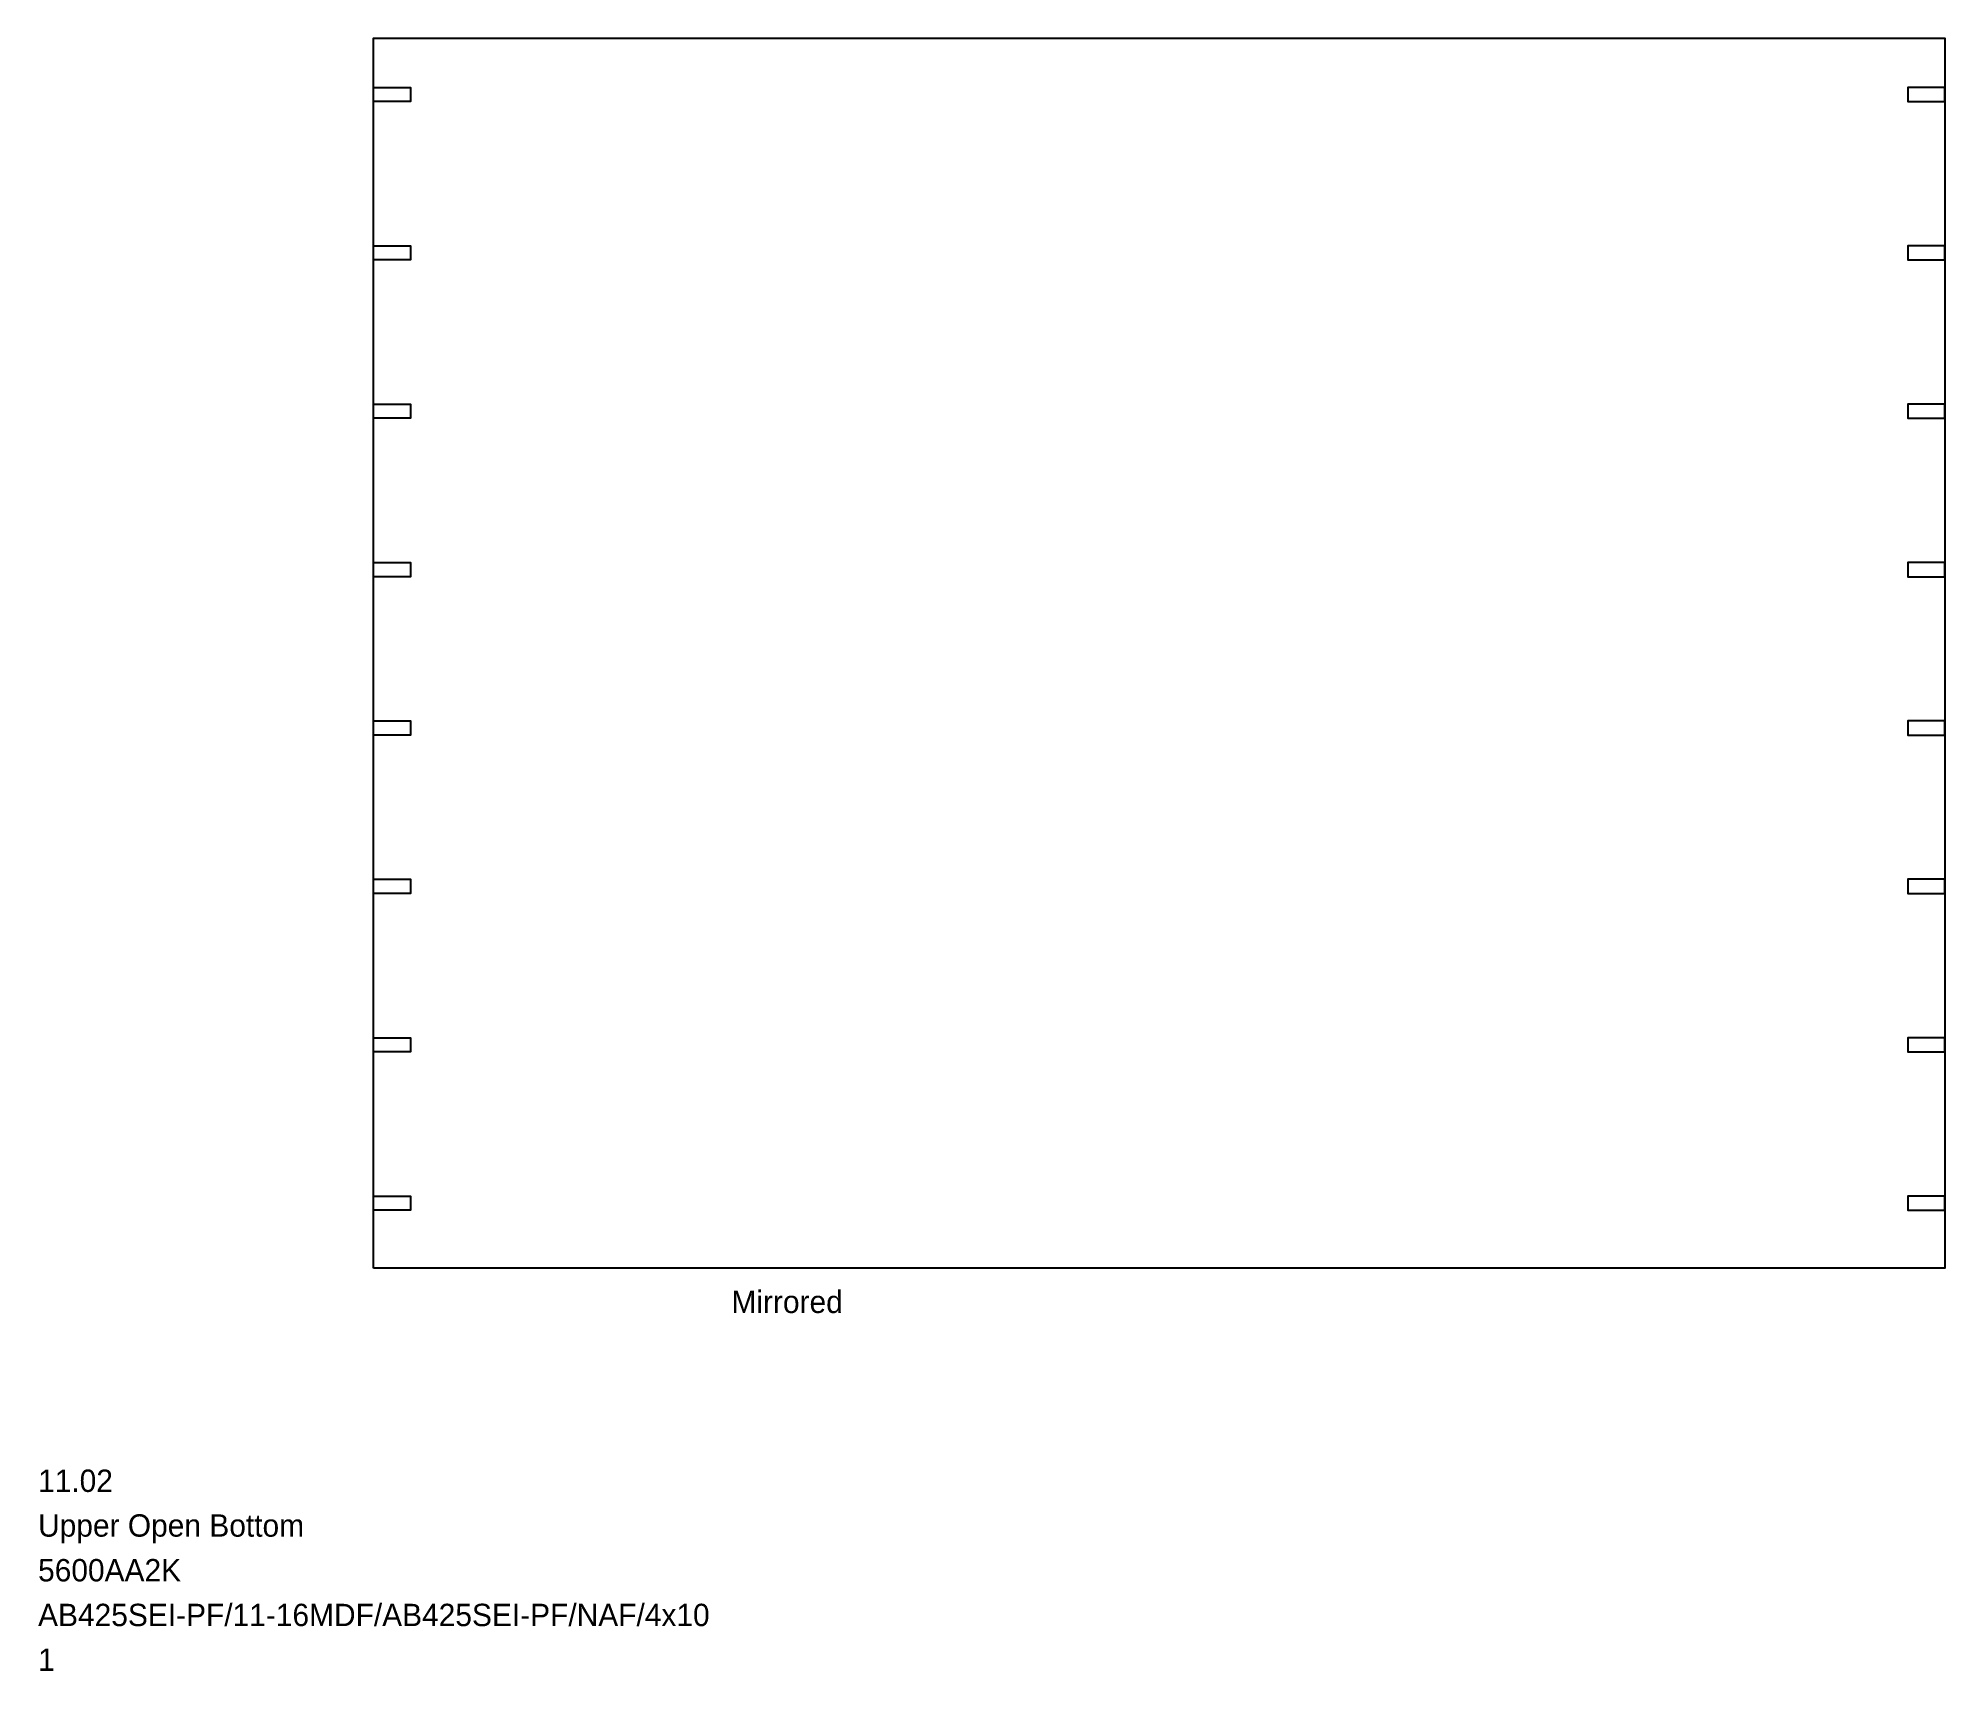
# Model space of a CAD drawing. Header units: metres. Extents: x -7.5 to 35.1, y -9 to 27.5.
import ezdxf

# ---------------------------------------------------------------- set-up
doc = ezdxf.new("R2010")
doc.units = ezdxf.units.M

msp = doc.modelspace()

# ---------------------------------------------------------------- linework, layer by layer
at = {"layer": 'BORDER_Z0P75', "color": 7}
msp.add_lwpolyline([(0, 0), (0, 27.5), (35.125, 27.5), (35.125, 0)], close=True, dxfattribs=at)
at = {"layer": 'HBORE_Z0P375', "color": 4}
for points in [[(0, 26.398), (0.827, 26.398), (0.827, 26.083), (0, 26.083)], [(35.125, 26.398), (34.298, 26.398), (34.298, 26.083), (35.125, 26.083)], [(0, 22.857), (0.827, 22.857), (0.827, 22.542), (0, 22.542)], [(35.125, 22.857), (34.298, 22.857), (34.298, 22.542), (35.125, 22.542)], [(0, 19.317), (0.827, 19.317), (0.827, 19.002), (0, 19.002)], [(35.125, 19.317), (34.298, 19.317), (34.298, 19.002), (35.125, 19.002)], [(0, 15.776), (0.827, 15.776), (0.827, 15.461), (0, 15.461)], [(35.125, 15.776), (34.298, 15.776), (34.298, 15.461), (35.125, 15.461)], [(0, 12.236), (0.827, 12.236), (0.827, 11.921), (0, 11.921)], [(35.125, 12.236), (34.298, 12.236), (34.298, 11.921), (35.125, 11.921)], [(0, 8.695), (0.827, 8.695), (0.827, 8.38), (0, 8.38)], [(35.125, 8.695), (34.298, 8.695), (34.298, 8.38), (35.125, 8.38)], [(0, 5.155), (0.827, 5.155), (0.827, 4.84), (0, 4.84)], [(35.125, 5.155), (34.298, 5.155), (34.298, 4.84), (35.125, 4.84)], [(0, 1.614), (0.827, 1.614), (0.827, 1.299), (0, 1.299)], [(35.125, 1.614), (34.298, 1.614), (34.298, 1.299), (35.125, 1.299)]]:
    msp.add_lwpolyline(points, close=True, dxfattribs=at)

# ---------------------------------------------------------------- texts
at = {"layer": 'DESCRIPTION', "color": 1}
msp.add_text('Upper Open Bottom', height=0.5, dxfattribs=at).set_placement((-7.5, -6))
at = {"layer": 'FILENAME', "color": 1}
msp.add_text('5600AA2K', height=0.5, dxfattribs=at).set_placement((-7.5, -7))
at = {"layer": 'ITEMNUMBER', "color": 1}
msp.add_text('11.02', height=0.5, dxfattribs=at).set_placement((-7.5, -5))
at = {"layer": 'MATERIALNAME', "color": 1}
msp.add_text('AB425SEI-PF/11-16MDF/AB425SEI-PF/NAF/4x10', height=0.5, dxfattribs=at).set_placement((-7.5, -8))
at = {"layer": 'Qty', "color": 1}
msp.add_text('1', height=0.5, dxfattribs=at).set_placement((-7.5, -9))
at = {"layer": 'RUNFIELD', "color": 1}
msp.add_text('Mirrored', height=0.5, dxfattribs=at).set_placement((8, -1))

doc.saveas('drawing.dxf')
